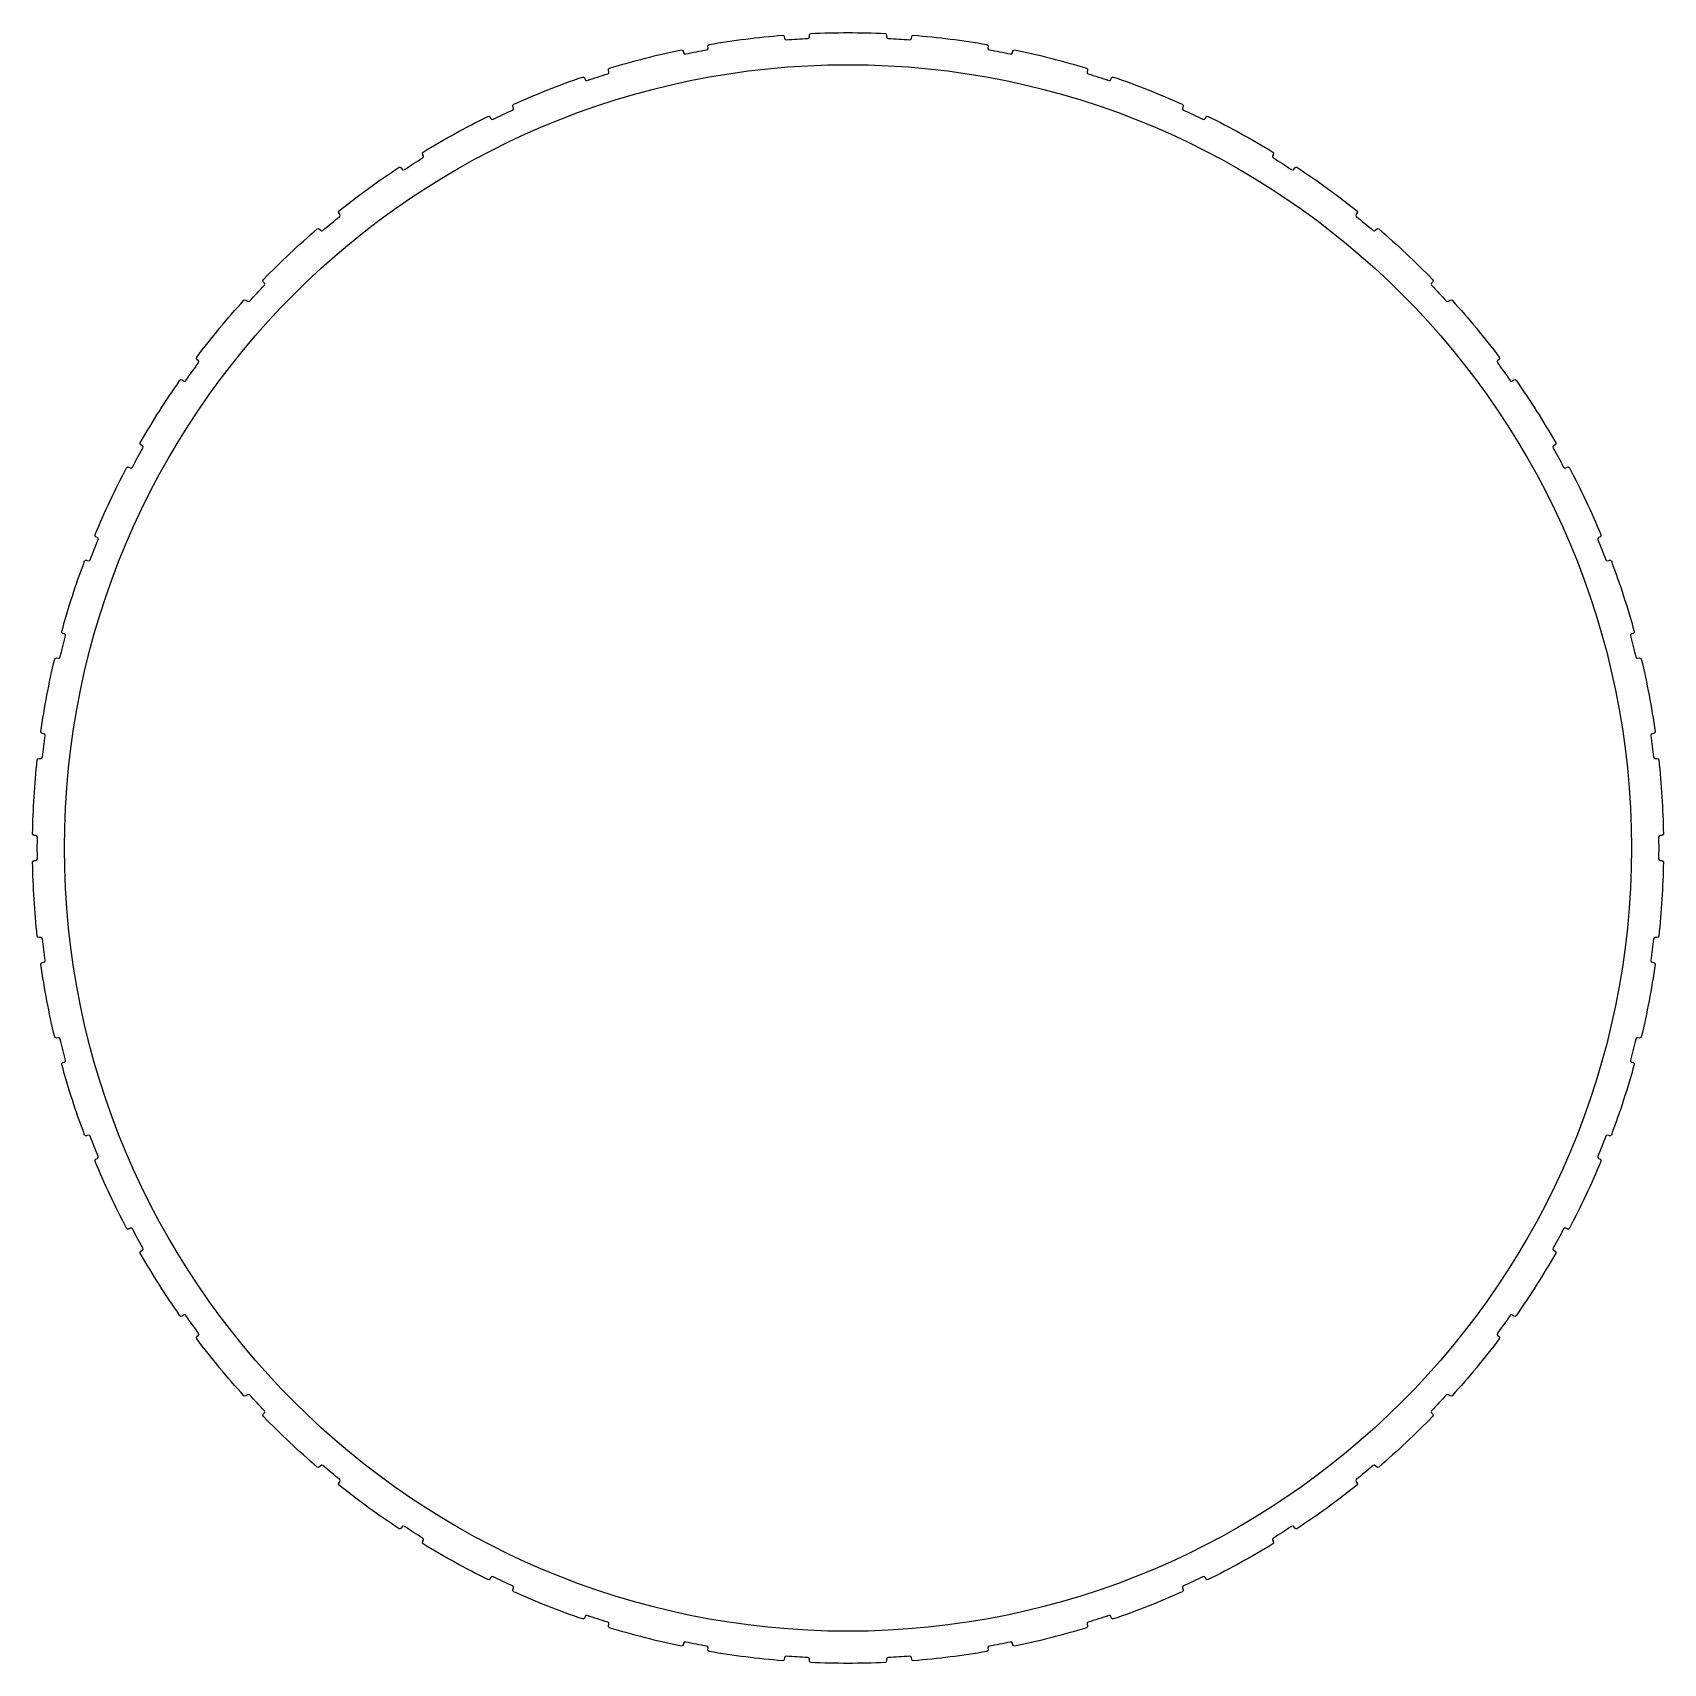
# Model space of a CAD drawing. Extents: x 776.4 to 827.2, y 646.6 to 697.4.
import ezdxf

# ---------------------------------------------------------------- set-up
doc = ezdxf.new("R2010")
doc.units = 0
doc.layers.get('0').update_dxf_attribs({"linetype": 'CONTINUOUS'})

msp = doc.modelspace()

# ---------------------------------------------------------------- linework, layer by layer
msp.add_lwpolyline([(806.189, 647.136, 0.405271), (806.148, 647.08), (806.155, 647.026, -0.400984), (806.114, 646.97, -0.022694), (803.827, 646.681, -0.403998), (803.774, 646.725), (803.767, 646.779, 0.409596), (803.713, 646.823, -0.006702), (803.038, 646.78, 0.405271), (802.99, 646.731), (802.99, 646.676, -0.400984), (802.943, 646.626, -0.022694), (800.638, 646.626, -0.403998), (800.59, 646.676), (800.59, 646.731, 0.409596), (800.543, 646.78, -0.006702), (799.867, 646.823, 0.405271), (799.814, 646.779), (799.807, 646.725, -0.400984), (799.753, 646.681, -0.022694), (797.467, 646.97, -0.403998), (797.426, 647.026), (797.433, 647.08, 0.409596), (797.392, 647.136, -0.006702), (796.727, 647.263, 0.405271), (796.669, 647.226), (796.655, 647.173, -0.400984), (796.596, 647.136, -0.022694), (794.364, 647.71, -0.403998), (794.33, 647.77), (794.344, 647.823, 0.409596), (794.31, 647.883, -0.006702), (793.667, 648.092, 0.405271), (793.604, 648.063), (793.584, 648.012, -0.400984), (793.521, 647.983, -0.022694), (791.378, 648.832, -0.403998), (791.352, 648.896), (791.372, 648.947, 0.409596), (791.347, 649.011, -0.006701), (790.734, 649.299, 0.405271), (790.668, 649.278), (790.642, 649.23, -0.400984), (790.576, 649.209, -0.022694), (788.557, 650.319, -0.403998), (788.539, 650.386), (788.565, 650.434, 0.409596), (788.548, 650.501, -0.006702), (787.976, 650.864, 0.405271), (787.908, 650.851), (787.876, 650.807, -0.400984), (787.808, 650.794, -0.022694), (785.944, 652.149, -0.403998), (785.935, 652.218), (785.967, 652.262, 0.409596), (785.958, 652.33, -0.006702), (785.436, 652.762, 0.405271), (785.367, 652.758), (785.33, 652.718, -0.400984), (785.261, 652.714, -0.022694), (783.581, 654.292, -0.403998), (783.58, 654.361), (783.618, 654.401, 0.409596), (783.617, 654.47, -0.006702), (783.154, 654.963, 0.405271), (783.085, 654.968), (783.043, 654.933, -0.400984), (782.974, 654.938, -0.022694), (781.505, 656.714, -0.403998), (781.513, 656.782), (781.555, 656.817, 0.409596), (781.563, 656.886, -0.006702), (781.166, 657.433, 0.405271), (781.098, 657.447), (781.052, 657.417, -0.400984), (780.984, 657.431, -0.022694), (779.749, 659.377, -0.403998), (779.766, 659.444), (779.812, 659.473, 0.409596), (779.829, 659.54, -0.006702), (779.503, 660.133, 0.405271), (779.437, 660.155), (779.388, 660.131, -0.400984), (779.322, 660.153, -0.022694), (778.341, 662.239, -0.403998), (778.366, 662.303), (778.415, 662.326, 0.409596), (778.44, 662.391, -0.006702), (778.191, 663.02, 0.405271), (778.129, 663.05), (778.077, 663.033, -0.400984), (778.014, 663.063, -0.022694), (777.302, 665.255, -0.403998), (777.335, 665.315), (777.387, 665.332, 0.409596), (777.42, 665.393, -0.006702), (777.252, 666.049, 0.405271), (777.194, 666.086), (777.14, 666.076, -0.400984), (777.082, 666.113, -0.022694), (776.65, 668.377, -0.403998), (776.69, 668.433), (776.744, 668.443, 0.409596), (776.784, 668.499, -0.006703), (776.699, 669.171, 0.405271), (776.646, 669.215), (776.592, 669.212, -0.400984), (776.539, 669.256, -0.022694), (776.394, 671.556, -0.403998), (776.441, 671.607), (776.496, 671.611, 0.409596), (776.543, 671.661, -0.006702), (776.543, 672.338, 0.405271), (776.496, 672.389), (776.441, 672.392, -0.400984), (776.394, 672.443, -0.022694), (776.539, 674.743, -0.403998), (776.592, 674.787), (776.646, 674.784, 0.409596), (776.699, 674.828, -0.006702), (776.784, 675.5, 0.405271), (776.744, 675.556), (776.69, 675.566, -0.400984), (776.65, 675.622, -0.022694), (777.082, 677.886, -0.403998), (777.14, 677.924), (777.194, 677.913, 0.409596), (777.252, 677.951, -0.006702), (777.42, 678.606, 0.405271), (777.387, 678.667), (777.335, 678.684, -0.400984), (777.302, 678.745, -0.022694), (778.014, 680.936, -0.403998), (778.077, 680.966), (778.129, 680.949, 0.409596), (778.191, 680.979, -0.006702), (778.44, 681.609, 0.405271), (778.415, 681.673), (778.366, 681.696, -0.400984), (778.341, 681.761, -0.022694), (779.322, 683.846, -0.403998), (779.388, 683.868), (779.437, 683.844, 0.409596), (779.503, 683.866, -0.006702), (779.829, 684.459, 0.405271), (779.812, 684.526), (779.766, 684.556, -0.400984), (779.749, 684.623, -0.022694), (780.984, 686.569, -0.403998), (781.052, 686.582), (781.098, 686.553, 0.409596), (781.166, 686.566, -0.006705), (781.563, 687.114, 0.405271), (781.555, 687.182), (781.513, 687.217, -0.400984), (781.505, 687.286, -0.022694), (782.974, 689.061, -0.403998), (783.043, 689.066), (783.085, 689.031, 0.409596), (783.154, 689.036, -0.006702), (783.617, 689.53, 0.405271), (783.618, 689.599), (783.58, 689.639, -0.400984), (783.581, 689.708, -0.022694), (785.261, 691.285, -0.403998), (785.33, 691.281), (785.367, 691.241, 0.409596), (785.436, 691.238, -0.006702), (785.958, 691.669, 0.405271), (785.967, 691.737), (785.935, 691.782, -0.400984), (785.944, 691.85, -0.022694), (787.808, 693.205, -0.403998), (787.876, 693.192), (787.908, 693.148, 0.409596), (787.976, 693.136, -0.006703), (788.548, 693.498, 0.405271), (788.565, 693.565), (788.539, 693.613, -0.400984), (788.557, 693.68, -0.022694), (790.576, 694.79, -0.403998), (790.642, 694.769), (790.668, 694.721, 0.409596), (790.734, 694.7, -0.006702), (791.347, 694.989, 0.405271), (791.372, 695.053), (791.352, 695.103, -0.400984), (791.378, 695.167, -0.022694), (793.521, 696.016, -0.403998), (793.584, 695.987), (793.604, 695.936, 0.409596), (793.667, 695.907, -0.006702), (794.31, 696.116, 0.405271), (794.344, 696.176), (794.33, 696.23, -0.400984), (794.364, 696.29, -0.022694), (796.596, 696.863, -0.403998), (796.655, 696.826), (796.669, 696.773, 0.409596), (796.727, 696.737, -0.006712), (797.393, 696.864, 0.399809), (797.433, 696.919), (797.426, 696.973, -0.400984), (797.467, 697.029, -0.022694), (799.753, 697.318, -0.403998), (799.807, 697.274), (799.814, 697.22, 0.409596), (799.867, 697.176, -0.006702), (800.543, 697.219, 0.405271), (800.59, 697.269), (800.59, 697.324, -0.400984), (800.638, 697.373, -0.022694), (802.943, 697.373, -0.403998), (802.99, 697.324), (802.99, 697.269, 0.409596), (803.038, 697.219, -0.006702), (803.713, 697.176, 0.405271), (803.767, 697.22), (803.774, 697.274, -0.400984), (803.827, 697.318, -0.022694), (806.114, 697.029, -0.403998), (806.155, 696.973), (806.148, 696.919, 0.409596), (806.189, 696.864, -0.006702), (806.854, 696.737, 0.405271), (806.912, 696.773), (806.926, 696.826, -0.400984), (806.985, 696.863, -0.022694), (809.217, 696.29, -0.403998), (809.25, 696.23), (809.237, 696.176, 0.409596), (809.27, 696.116, -0.006702), (809.914, 695.907, 0.405271), (809.977, 695.936), (809.997, 695.987, -0.400984), (810.06, 696.016, -0.022694), (812.202, 695.167, -0.403998), (812.228, 695.103), (812.208, 695.053, 0.409596), (812.234, 694.989, -0.006705), (812.847, 694.7, 0.405271), (812.912, 694.721), (812.939, 694.769, -0.400984), (813.005, 694.79, -0.022694), (815.024, 693.68, -0.403998), (815.042, 693.613), (815.015, 693.565, 0.409596), (815.033, 693.498, -0.006702), (815.605, 693.136, 0.405271), (815.672, 693.148), (815.705, 693.192, -0.400984), (815.773, 693.205, -0.022694), (817.637, 691.85, -0.403998), (817.646, 691.782), (817.614, 691.737, 0.409596), (817.623, 691.669, -0.006711), (818.145, 691.238, 0.405271), (818.213, 691.241), (818.251, 691.281, -0.400984), (818.32, 691.285, -0.022694), (820, 689.708, -0.403998), (820.001, 689.639), (819.963, 689.599, 0.409596), (819.963, 689.53, -0.006702), (820.427, 689.036, 0.405271), (820.496, 689.031), (820.538, 689.066, -0.400984), (820.607, 689.061, -0.022694), (822.076, 687.286, -0.403998), (822.068, 687.217), (822.025, 687.182, 0.409596), (822.017, 687.114, -0.00671), (822.415, 686.566, 0.405271), (822.483, 686.553), (822.529, 686.582, -0.400984), (822.597, 686.569, -0.022694), (823.832, 684.623, -0.403998), (823.815, 684.556), (823.769, 684.526, 0.409596), (823.752, 684.459, -0.006702), (824.078, 683.866, 0.405271), (824.144, 683.844), (824.193, 683.868, -0.400984), (824.259, 683.846, -0.022694), (825.24, 681.761, -0.403998), (825.215, 681.696), (825.165, 681.673, 0.409596), (825.141, 681.609, -0.006702), (825.39, 680.979, 0.405271), (825.452, 680.949), (825.504, 680.966, -0.400984), (825.566, 680.936, -0.022694), (826.278, 678.745, -0.403998), (826.246, 678.684), (826.194, 678.667, 0.409596), (826.161, 678.606, -0.006702), (826.329, 677.951, 0.405271), (826.387, 677.913), (826.441, 677.924, -0.400984), (826.499, 677.886, -0.022694), (826.931, 675.622, -0.403998), (826.891, 675.566), (826.837, 675.556, 0.409596), (826.797, 675.5, -0.006702), (826.881, 674.828, 0.405271), (826.934, 674.784), (826.989, 674.787, -0.400984), (827.042, 674.743, -0.022694), (827.187, 672.443, -0.403998), (827.14, 672.392), (827.085, 672.389, 0.409596), (827.038, 672.338, -0.006702), (827.038, 671.661, 0.405271), (827.085, 671.611), (827.14, 671.607, -0.400984), (827.187, 671.556, -0.022694), (827.042, 669.256, -0.403998), (826.989, 669.212), (826.934, 669.215, 0.409596), (826.881, 669.171, -0.006702), (826.797, 668.499, 0.405271), (826.837, 668.443), (826.891, 668.433, -0.400984), (826.931, 668.377, -0.022694), (826.499, 666.113, -0.403998), (826.441, 666.076), (826.387, 666.086, 0.409596), (826.329, 666.049, -0.006709), (826.161, 665.393, 0.405271), (826.194, 665.332), (826.246, 665.315, -0.400984), (826.278, 665.255, -0.022694), (825.566, 663.063, -0.403998), (825.504, 663.033), (825.452, 663.05, 0.409596), (825.39, 663.02, -0.006716), (825.141, 662.391, 0.405271), (825.165, 662.326), (825.215, 662.303, -0.400984), (825.24, 662.239, -0.022694), (824.259, 660.153, -0.403998), (824.193, 660.131), (824.144, 660.155, 0.409596), (824.078, 660.133, -0.006702), (823.752, 659.54, 0.405271), (823.769, 659.473), (823.815, 659.444, -0.400984), (823.832, 659.377, -0.022694), (822.597, 657.431, -0.403998), (822.529, 657.417), (822.483, 657.447, 0.409596), (822.415, 657.433, -0.006702), (822.017, 656.886, 0.405271), (822.025, 656.817), (822.068, 656.782, -0.400984), (822.076, 656.714, -0.022694), (820.607, 654.938, -0.403998), (820.538, 654.933), (820.496, 654.968, 0.409596), (820.427, 654.963, -0.006729), (819.963, 654.47, 0.405271), (819.963, 654.401), (820.001, 654.361, -0.400984), (820, 654.292, -0.022694), (818.32, 652.714, -0.403998), (818.251, 652.718), (818.213, 652.758, 0.409596), (818.145, 652.762, -0.006695), (817.623, 652.33, 0.405271), (817.614, 652.262), (817.646, 652.218, -0.400984), (817.637, 652.149, -0.022694), (815.773, 650.794, -0.403998), (815.705, 650.807), (815.672, 650.851, 0.409596), (815.605, 650.864, -0.006718), (815.033, 650.501, 0.405271), (815.015, 650.434), (815.042, 650.386, -0.400984), (815.024, 650.319, -0.022694), (813.005, 649.209, -0.403998), (812.939, 649.23), (812.912, 649.278, 0.409596), (812.847, 649.299, -0.006702), (812.234, 649.011, 0.405271), (812.208, 648.947), (812.228, 648.896, -0.400984), (812.202, 648.832, -0.022694), (810.06, 647.983, -0.403998), (809.997, 648.012), (809.977, 648.063, 0.409596), (809.914, 648.092, -0.006702), (809.27, 647.883, 0.405271), (809.237, 647.823), (809.25, 647.77, -0.400984), (809.217, 647.71, -0.022694), (806.985, 647.136, -0.403998), (806.926, 647.173), (806.912, 647.226, 0.409596), (806.854, 647.263, -0.006702)], format="xyb", close=True)
msp.add_circle((801.79, 672), 24.4)

doc.saveas('drawing.dxf')
